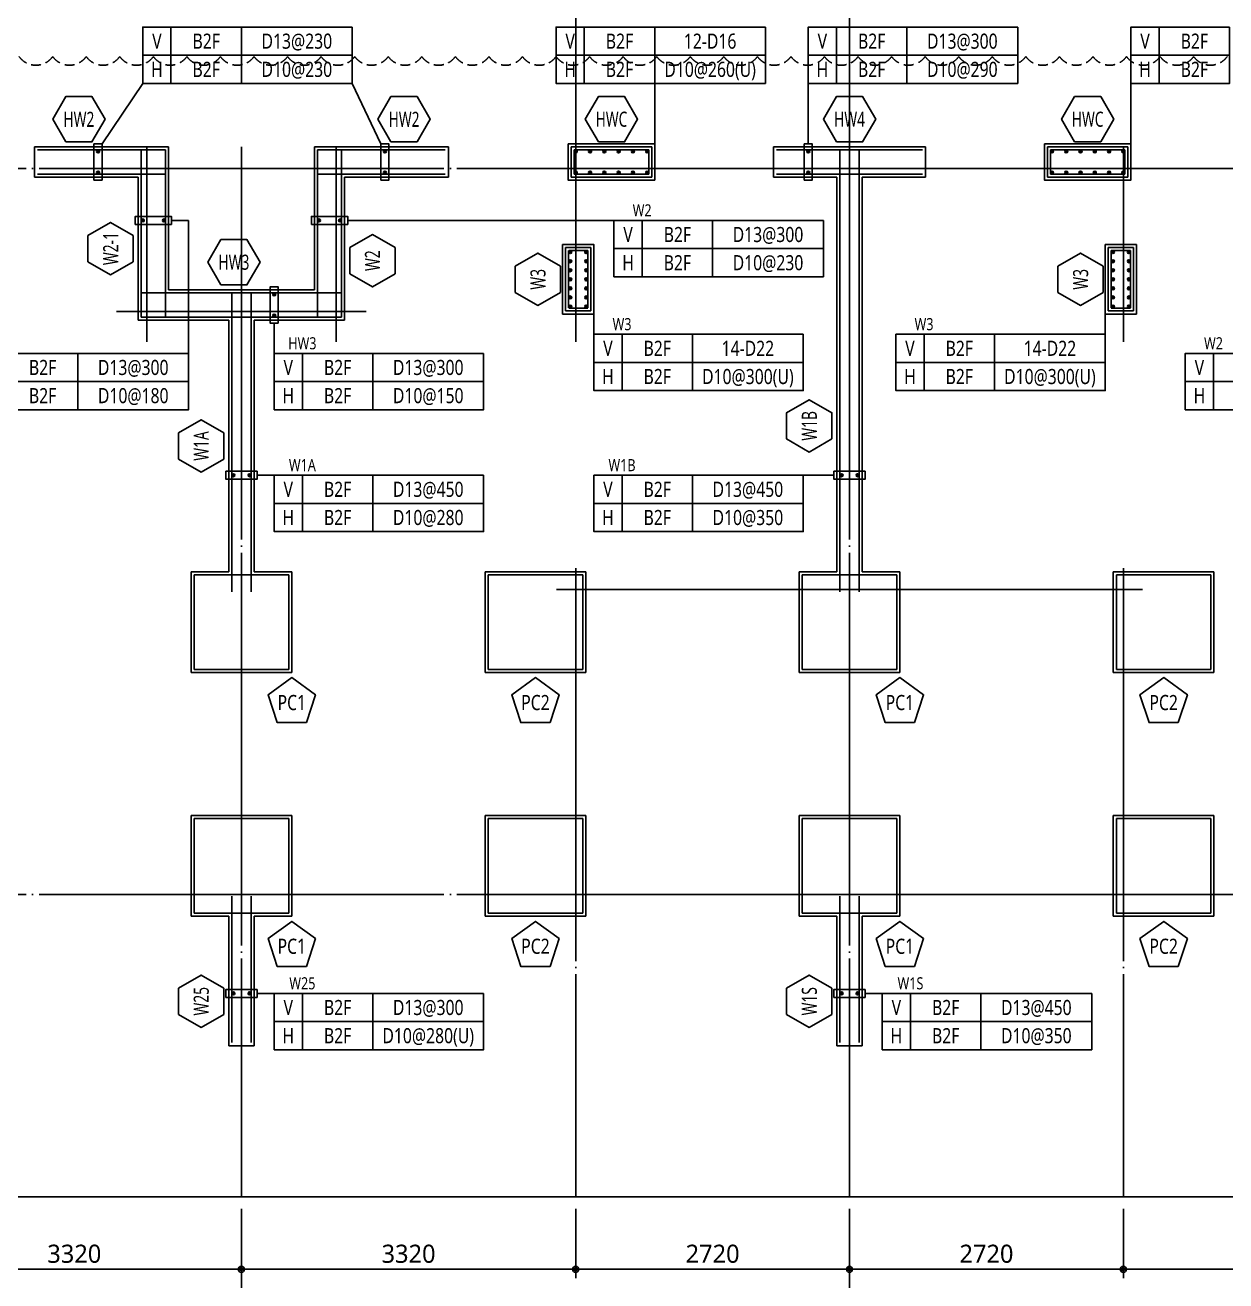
# Model space of a CAD drawing. Header units: millimetres. Extents: x 262481 to 2519995, y -394348 to 364571.
# Drawn here: x 287178 to 299105, y -345856 to -333387 of the extents above; entities that cross this region are included whole.
import ezdxf
from ezdxf.enums import TextEntityAlignment as Align
from ezdxf.xclip import XClip

# ---------------------------------------------------------------- set-up
doc = ezdxf.new("R2010")
doc.units = ezdxf.units.MM
doc.header["$LTSCALE"] = 65
doc.header["$XCLIPFRAME"] = 0
for name, pattern in [('CEN', [62, 60, -1, 0, -1]), ('XS-벽체$0$CEN', [62, 60, -1, 0, -1]), ('XS-벽체$0$HID', [2.3, 1.5, -0.8])]:
    doc.linetypes.add(name, pattern=pattern)
doc.layers.get('Defpoints').update_dxf_attribs({"color": 145})
for name, color, linetype in [('BAR', 2, 'Continuous'), ('BARR', 1, 'Continuous'), ('BOX', 7, 'Continuous'), ('CEN', 1, 'CEN'), ('DIM', 7, 'Continuous'), ('LEADER', 7, 'Continuous'), ('M', 7, 'Continuous'), ('NAME-C', 1, 'Continuous'), ('NAME-W', 4, 'Continuous'), ('SEC', 11, 'Continuous'), ('TEXT-배근', 3, 'Continuous'), ('XS-벽체$0$BAR', 3, 'Continuous'), ('XS-벽체$0$CEN', 1, 'XS-벽체$0$CEN'), ('XS-벽체$0$WALL', 4, 'Continuous')]:
    doc.layers.add(name, color=color, linetype=linetype)
doc.layers.add('DEFPOINT', color=144, linetype='Continuous', plot=False)
doc.layers.add('XS-벽체$0$1215', color=181, linetype='XS-벽체$0$HID', plot=False)
doc.styles.add('맑은고딕', font='malgun.ttf')
doc.dimstyles.new('DIM_60', dxfattribs={"dimscale": 60, "dimtxt": 3, "dimasz": 1, "dimexe": 1.5, "dimexo": 2, "dimgap": 1, "dimtad": 1, "dimdec": 0, "dimzin": 0, "dimdsep": 46, "dimtxsty": '맑은고딕', "dimblk1": 'DIMDOT', "dimblk2": 'DIMDOT', "dimsah": 1, "dimcen": 0.09, "dimdle": 2, "dimclrd": 7, "dimclre": 7, "dimclrt": 3, "dimadec": 0, "dimazin": 0, "dimtfac": 1, "dimtdec": 0, "dimtix": 1, "dimtmove": 2, "dimatfit": 3, "dimldrblk": 'DIMDOT', "dimfxl": 0, "dimtolj": 1, "dimtzin": 0, "dimarcsym": 0})

# ---------------------------------------------------------------- blocks, each defined once
blk = doc.blocks.new('XS-벽체', base_point=(1093553, 0))
at = {"layer": 'XS-벽체$0$1215'}
blk.add_lwpolyline([(90932, 513560, -0.520567), (90599, 513560, -0.520567), (90266, 513560, -0.520567), (89932, 513560, -0.520567), (89599, 513560, -0.520567), (89266, 513560, -0.520567), (88932, 513560, -0.520567), (88599, 513560, -0.520567), (88266, 513560, -0.520567), (87932, 513560, -0.520567), (87599, 513560, -0.520567), (87266, 513560, -0.520567), (86932, 513560, -0.520567), (86599, 513560, -0.520567), (86266, 513560, -0.520567), (85932, 513560, -0.520567), (85599, 513560, -0.520567), (85266, 513560, -0.520567), (84932, 513560, -0.520567), (84599, 513560, -0.520567), (84266, 513560, -0.520567), (83932, 513560, -0.520567), (83599, 513560, -0.520567), (83266, 513560, -0.520567), (82932, 513560, -0.520567), (82599, 513560, -0.520567), (82266, 513560, -0.520567), (81932, 513560, -0.520567), (81599, 513560, -0.520567), (81266, 513560, -0.520567), (80932, 513560, -0.520567), (80599, 513560, -0.520567), (80266, 513560, -0.520567), (79932, 513560, -0.520567), (79599, 513560, -0.520567), (79266, 513560, -0.520567), (78932, 513560, -0.520567)], format="xyb", dxfattribs=at)
at = {"layer": 'XS-벽체$0$BAR'}
for p, q in [((79116, 512633), (80386, 512633)), ((80146, 512633), (80146, 510973)), ((80386, 512633), (80386, 510973)), ((83166, 512633), (81896, 512633)), ((81896, 512633), (81896, 510973)), ((82136, 512633), (82136, 510973)), ((85186, 512633), (84446, 512633)), ((87181, 512633), (86456, 512633)), ((87086, 508243), (87086, 512633)), ((87181, 512633), (87906, 512633)), ((87276, 508243), (87276, 512633)), ((89176, 512633), (89916, 512633)), ((79116, 512393), (80386, 512393)), ((83166, 512393), (81896, 512393)), ((85186, 512393), (84446, 512393)), ((87181, 512393), (86456, 512393)), ((87181, 512393), (87906, 512393)), ((89176, 512393), (89916, 512393)), ((84391, 511633), (84391, 511063)), ((84581, 511063), (84581, 511633)), ((89781, 511063), (89781, 511633)), ((89971, 511633), (89971, 511063)), ((80146, 511213), (81141, 511213)), ((81046, 508243), (81046, 511213)), ((82136, 511213), (81141, 511213)), ((81236, 508243), (81236, 511213)), ((80146, 510973), (81141, 510973)), ((82136, 510973), (81141, 510973)), ((81611, 508413), (80671, 508413)), ((80671, 508413), (80671, 507473)), ((81611, 507473), (81611, 508413)), ((84531, 508413), (83591, 508413)), ((83591, 508413), (83591, 507473)), ((84531, 507473), (84531, 508413)), ((87651, 508413), (86711, 508413)), ((86711, 508413), (86711, 507473)), ((87651, 507473), (87651, 508413)), ((90771, 508413), (89831, 508413)), ((89831, 508413), (89831, 507473)), ((90771, 507473), (90771, 508413)), ((81611, 507473), (80671, 507473)), ((84531, 507473), (83591, 507473)), ((87651, 507473), (86711, 507473)), ((90771, 507473), (89831, 507473)), ((81611, 505993), (80671, 505993)), ((80671, 505993), (80671, 505053)), ((81611, 505053), (81611, 505993)), ((84531, 505993), (83591, 505993)), ((83591, 505993), (83591, 505053)), ((84531, 505053), (84531, 505993)), ((87651, 505993), (86711, 505993)), ((86711, 505993), (86711, 505053)), ((87651, 505053), (87651, 505993)), ((90771, 505993), (89831, 505993)), ((89831, 505993), (89831, 505053)), ((90771, 505053), (90771, 505993)), ((81046, 503768), (81046, 505223)), ((81236, 505223), (81236, 503768)), ((87086, 503768), (87086, 505223)), ((87276, 505223), (87276, 503768)), ((81611, 505053), (80671, 505053)), ((84531, 505053), (83591, 505053)), ((87651, 505053), (86711, 505053)), ((90771, 505053), (89831, 505053))]:
    blk.add_line(p, q, dxfattribs=at)
at = {"layer": 'XS-벽체$0$CEN'}
for p, q in [((80201, 512663), (80201, 510728)), ((81141, 512663), (81141, 503738)), ((81141, 512663), (81141, 503738)), ((82081, 512663), (82081, 510728)), ((84461, 512663), (84461, 510728)), ((87181, 512663), (87181, 503738)), ((87181, 512663), (87181, 503738)), ((89901, 512663), (89901, 510728)), ((75101, 512448), (81141, 512448)), ((87181, 512448), (81141, 512448)), ((87181, 512448), (93221, 512448)), ((79901, 511028), (81141, 511028)), ((82381, 511028), (81141, 511028)), ((84461, 508478), (84461, 503738)), ((89901, 508478), (89901, 503738)), ((87181, 508268), (84271, 508268)), ((87181, 508268), (90091, 508268)), ((75101, 505238), (81141, 505238)), ((87181, 505238), (81141, 505238)), ((87181, 505238), (93221, 505238))]:
    blk.add_line(p, q, dxfattribs=at)
at = {"layer": 'XS-벽체$0$WALL'}
for p, q in [((79086, 512663), (79086, 512363)), ((79086, 512663), (80416, 512663)), ((80416, 512663), (80416, 511243)), ((83196, 512663), (81866, 512663)), ((81866, 512663), (81866, 511243)), ((83196, 512663), (83196, 512363)), ((84416, 512663), (84416, 512363)), ((85216, 512663), (84416, 512663)), ((85216, 512363), (85216, 512663)), ((86426, 512363), (86426, 512663)), ((87181, 512663), (86426, 512663)), ((87181, 512663), (87936, 512663)), ((87936, 512363), (87936, 512663)), ((89146, 512363), (89146, 512663)), ((89146, 512663), (89946, 512663)), ((89946, 512663), (89946, 512363)), ((79086, 512363), (80116, 512363)), ((80116, 512363), (80116, 510943)), ((83196, 512363), (82166, 512363)), ((82166, 512363), (82166, 510943)), ((85216, 512363), (84416, 512363)), ((87056, 512363), (86426, 512363)), ((87056, 508443), (87056, 512363)), ((87306, 508443), (87306, 512363)), ((87306, 512363), (87936, 512363)), ((89146, 512363), (89946, 512363)), ((84361, 511663), (84361, 511033)), ((84611, 511663), (84361, 511663)), ((84611, 511663), (84611, 511033)), ((89751, 511663), (89751, 511033)), ((89751, 511663), (90001, 511663)), ((90001, 511663), (90001, 511033)), ((80416, 511243), (81141, 511243)), ((81866, 511243), (81141, 511243)), ((84611, 511033), (84361, 511033)), ((89751, 511033), (90001, 511033)), ((80116, 510943), (81016, 510943)), ((81016, 508443), (81016, 510943)), ((81266, 508443), (81266, 510943)), ((82166, 510943), (81266, 510943)), ((80641, 508443), (81016, 508443)), ((80641, 508443), (80641, 507443)), ((81266, 508443), (81641, 508443)), ((81641, 508443), (81641, 507443)), ((84561, 508443), (83561, 508443)), ((83561, 508443), (83561, 507443)), ((84561, 508443), (84561, 507443)), ((87056, 508443), (86681, 508443)), ((86681, 508443), (86681, 507443)), ((87681, 508443), (87306, 508443)), ((87681, 508443), (87681, 507443)), ((89801, 508443), (90801, 508443)), ((89801, 508443), (89801, 507443)), ((90801, 508443), (90801, 507443)), ((80641, 507443), (81641, 507443)), ((84561, 507443), (83561, 507443)), ((87681, 507443), (86681, 507443)), ((89801, 507443), (90801, 507443)), ((80641, 506023), (81641, 506023)), ((80641, 506023), (80641, 505023)), ((81641, 506023), (81641, 505023)), ((84561, 506023), (83561, 506023)), ((83561, 506023), (83561, 505023)), ((84561, 506023), (84561, 505023)), ((87681, 506023), (86681, 506023)), ((86681, 506023), (86681, 505023)), ((87681, 506023), (87681, 505023)), ((89801, 506023), (90801, 506023)), ((89801, 506023), (89801, 505023)), ((90801, 506023), (90801, 505023)), ((80641, 505023), (81016, 505023)), ((81016, 505023), (81016, 503738)), ((81266, 505023), (81266, 503738)), ((81266, 505023), (81641, 505023)), ((84561, 505023), (83561, 505023)), ((87056, 505023), (86681, 505023)), ((87056, 505023), (87056, 503738)), ((87306, 505023), (87306, 503738)), ((87681, 505023), (87306, 505023)), ((89801, 505023), (90801, 505023)), ((81016, 503738), (81266, 503738)), ((87306, 503738), (87056, 503738))]:
    blk.add_line(p, q, dxfattribs=at)
blk = doc.blocks.new('DIMDOT')
at = {"layer": 'DIM', "linetype": 'Continuous'}
blk.add_line((-2, 0), (2, 0), dxfattribs=at)
for radius in [0.5, 0.25]:
    blk.add_circle((0, 0), radius, dxfattribs=at)
blk = doc.blocks.new('*D186')
at = {"layer": 'Defpoints', "color": 0, "linetype": 'Continuous', "transparency": 16777216}
for p in [(295367, -345021), (301407, -345021), (295367, -346221)]:
    blk.add_point(p, dxfattribs=at)
at = {"layer": 'DIM', "color": 7, "linetype": 'Continuous', "lineweight": -2, "transparency": 16777216}
for p, q in [((295367, -345141), (295367, -346311)), ((301407, -345141), (301407, -346311)), ((301347, -346221), (295427, -346221))]:
    blk.add_line(p, q, dxfattribs=at)
at = {"layer": 'DIM', "color": 7, "linetype": 'Continuous', "lineweight": -2, "transparency": 16777216, "xscale": 60, "yscale": 60, "zscale": 60, "rotation": 180}
blk.add_blockref('DIMDOT', (295367, -346221), dxfattribs=at)
at = {"layer": 'DIM', "color": 7, "linetype": 'Continuous', "lineweight": -2, "transparency": 16777216, "xscale": 60, "yscale": 60, "zscale": 60}
blk.add_blockref('DIMDOT', (301407, -346221), dxfattribs=at)
at = {"layer": 'DIM', "color": 3, "linetype": 'Continuous', "transparency": 16777216, "insert": (298387, -346068), "char_height": 180, "attachment_point": 5, "style": '맑은고딕'}
blk.add_mtext('\\A1;6040', dxfattribs=at)
blk = doc.blocks.new('*D187')
at = {"layer": 'Defpoints', "color": 0, "linetype": 'Continuous', "transparency": 16777216}
for p in [(295367, -345021), (298087, -345021), (295367, -345741)]:
    blk.add_point(p, dxfattribs=at)
at = {"layer": 'DIM', "color": 7, "linetype": 'Continuous', "lineweight": -2, "transparency": 16777216}
for p, q in [((295367, -345141), (295367, -345831)), ((298087, -345141), (298087, -345831)), ((298027, -345741), (295427, -345741))]:
    blk.add_line(p, q, dxfattribs=at)
at = {"layer": 'DIM', "color": 7, "linetype": 'Continuous', "lineweight": -2, "transparency": 16777216, "xscale": 60, "yscale": 60, "zscale": 60, "rotation": 180}
blk.add_blockref('DIMDOT', (295367, -345741), dxfattribs=at)
at = {"layer": 'DIM', "color": 7, "linetype": 'Continuous', "lineweight": -2, "transparency": 16777216, "xscale": 60, "yscale": 60, "zscale": 60}
blk.add_blockref('DIMDOT', (298087, -345741), dxfattribs=at)
at = {"layer": 'DIM', "color": 3, "linetype": 'Continuous', "transparency": 16777216, "insert": (296727, -345588), "char_height": 180, "attachment_point": 5, "style": '맑은고딕'}
blk.add_mtext('\\A1;2720', dxfattribs=at)
blk = doc.blocks.new('*D188')
at = {"layer": 'Defpoints', "color": 0, "linetype": 'Continuous', "transparency": 16777216}
for p in [(298087, -345021), (301407, -345021), (301407, -345741)]:
    blk.add_point(p, dxfattribs=at)
at = {"layer": 'DIM', "color": 7, "linetype": 'Continuous', "lineweight": -2, "transparency": 16777216}
for p, q in [((298087, -345141), (298087, -345831)), ((301407, -345141), (301407, -345831)), ((298147, -345741), (301347, -345741))]:
    blk.add_line(p, q, dxfattribs=at)
at = {"layer": 'DIM', "color": 7, "linetype": 'Continuous', "lineweight": -2, "transparency": 16777216, "xscale": 60, "yscale": 60, "zscale": 60, "rotation": 180}
blk.add_blockref('DIMDOT', (298087, -345741), dxfattribs=at)
at = {"layer": 'DIM', "color": 7, "linetype": 'Continuous', "lineweight": -2, "transparency": 16777216, "xscale": 60, "yscale": 60, "zscale": 60}
blk.add_blockref('DIMDOT', (301407, -345741), dxfattribs=at)
at = {"layer": 'DIM', "color": 3, "linetype": 'Continuous', "transparency": 16777216, "insert": (299747, -345588), "char_height": 180, "attachment_point": 5, "style": '맑은고딕'}
blk.add_mtext('\\A1;3320', dxfattribs=at)
blk = doc.blocks.new('*D256')
at = {"layer": 'Defpoints', "color": 0, "linetype": 'Continuous', "transparency": 16777216}
for p in [(289327, -345021), (295367, -345021), (295367, -346221)]:
    blk.add_point(p, dxfattribs=at)
at = {"layer": 'DIM', "color": 7, "linetype": 'Continuous', "lineweight": -2, "transparency": 16777216}
for p, q in [((289327, -345141), (289327, -346311)), ((295367, -345141), (295367, -346311)), ((289387, -346221), (295307, -346221))]:
    blk.add_line(p, q, dxfattribs=at)
at = {"layer": 'DIM', "color": 7, "linetype": 'Continuous', "lineweight": -2, "transparency": 16777216, "xscale": 60, "yscale": 60, "zscale": 60, "rotation": 180}
blk.add_blockref('DIMDOT', (289327, -346221), dxfattribs=at)
at = {"layer": 'DIM', "color": 7, "linetype": 'Continuous', "lineweight": -2, "transparency": 16777216, "xscale": 60, "yscale": 60, "zscale": 60}
blk.add_blockref('DIMDOT', (295367, -346221), dxfattribs=at)
at = {"layer": 'DIM', "color": 3, "linetype": 'Continuous', "transparency": 16777216, "insert": (292347, -346068), "char_height": 180, "attachment_point": 5, "style": '맑은고딕'}
blk.add_mtext('\\A1;6040', dxfattribs=at)
blk = doc.blocks.new('*D257')
at = {"layer": 'Defpoints', "color": 0, "linetype": 'Continuous', "transparency": 16777216}
for p in [(292647, -345021), (295367, -345021), (295367, -345741)]:
    blk.add_point(p, dxfattribs=at)
at = {"layer": 'DIM', "color": 7, "linetype": 'Continuous', "lineweight": -2, "transparency": 16777216}
for p, q in [((292647, -345141), (292647, -345831)), ((295367, -345141), (295367, -345831)), ((292707, -345741), (295307, -345741))]:
    blk.add_line(p, q, dxfattribs=at)
at = {"layer": 'DIM', "color": 7, "linetype": 'Continuous', "lineweight": -2, "transparency": 16777216, "xscale": 60, "yscale": 60, "zscale": 60, "rotation": 180}
blk.add_blockref('DIMDOT', (292647, -345741), dxfattribs=at)
at = {"layer": 'DIM', "color": 7, "linetype": 'Continuous', "lineweight": -2, "transparency": 16777216, "xscale": 60, "yscale": 60, "zscale": 60}
blk.add_blockref('DIMDOT', (295367, -345741), dxfattribs=at)
at = {"layer": 'DIM', "color": 3, "linetype": 'Continuous', "transparency": 16777216, "insert": (294007, -345588), "char_height": 180, "attachment_point": 5, "style": '맑은고딕'}
blk.add_mtext('\\A1;2720', dxfattribs=at)
blk = doc.blocks.new('*D258')
at = {"layer": 'Defpoints', "color": 0, "linetype": 'Continuous', "transparency": 16777216}
for p in [(289327, -345021), (292647, -345021), (289327, -345741)]:
    blk.add_point(p, dxfattribs=at)
at = {"layer": 'DIM', "color": 7, "linetype": 'Continuous', "lineweight": -2, "transparency": 16777216}
for p, q in [((289327, -345141), (289327, -345831)), ((292647, -345141), (292647, -345831)), ((292587, -345741), (289387, -345741))]:
    blk.add_line(p, q, dxfattribs=at)
at = {"layer": 'DIM', "color": 7, "linetype": 'Continuous', "lineweight": -2, "transparency": 16777216, "xscale": 60, "yscale": 60, "zscale": 60, "rotation": 180}
blk.add_blockref('DIMDOT', (289327, -345741), dxfattribs=at)
at = {"layer": 'DIM', "color": 7, "linetype": 'Continuous', "lineweight": -2, "transparency": 16777216, "xscale": 60, "yscale": 60, "zscale": 60}
blk.add_blockref('DIMDOT', (292647, -345741), dxfattribs=at)
at = {"layer": 'DIM', "color": 3, "linetype": 'Continuous', "transparency": 16777216, "insert": (290987, -345588), "char_height": 180, "attachment_point": 5, "style": '맑은고딕'}
blk.add_mtext('\\A1;3320', dxfattribs=at)
blk = doc.blocks.new('*D259')
at = {"layer": 'Defpoints', "color": 0, "linetype": 'Continuous', "transparency": 16777216}
for p in [(283287, -345021), (289327, -345021), (283287, -346221)]:
    blk.add_point(p, dxfattribs=at)
at = {"layer": 'DIM', "color": 7, "linetype": 'Continuous', "lineweight": -2, "transparency": 16777216}
for p, q in [((283287, -345141), (283287, -346311)), ((289327, -345141), (289327, -346311)), ((289267, -346221), (283347, -346221))]:
    blk.add_line(p, q, dxfattribs=at)
at = {"layer": 'DIM', "color": 7, "linetype": 'Continuous', "lineweight": -2, "transparency": 16777216, "xscale": 60, "yscale": 60, "zscale": 60, "rotation": 180}
blk.add_blockref('DIMDOT', (283287, -346221), dxfattribs=at)
at = {"layer": 'DIM', "color": 7, "linetype": 'Continuous', "lineweight": -2, "transparency": 16777216, "xscale": 60, "yscale": 60, "zscale": 60}
blk.add_blockref('DIMDOT', (289327, -346221), dxfattribs=at)
at = {"layer": 'DIM', "color": 3, "linetype": 'Continuous', "transparency": 16777216, "insert": (286307, -346068), "char_height": 180, "attachment_point": 5, "style": '맑은고딕'}
blk.add_mtext('\\A1;6040', dxfattribs=at)
blk = doc.blocks.new('*D261')
at = {"layer": 'Defpoints', "color": 0, "linetype": 'Continuous', "transparency": 16777216}
for p in [(286007, -345021), (289327, -345021), (289327, -345741)]:
    blk.add_point(p, dxfattribs=at)
at = {"layer": 'DIM', "color": 7, "linetype": 'Continuous', "lineweight": -2, "transparency": 16777216}
for p, q in [((286007, -345141), (286007, -345831)), ((289327, -345141), (289327, -345831)), ((286067, -345741), (289267, -345741))]:
    blk.add_line(p, q, dxfattribs=at)
at = {"layer": 'DIM', "color": 7, "linetype": 'Continuous', "lineweight": -2, "transparency": 16777216, "xscale": 60, "yscale": 60, "zscale": 60, "rotation": 180}
blk.add_blockref('DIMDOT', (286007, -345741), dxfattribs=at)
at = {"layer": 'DIM', "color": 7, "linetype": 'Continuous', "lineweight": -2, "transparency": 16777216, "xscale": 60, "yscale": 60, "zscale": 60}
blk.add_blockref('DIMDOT', (289327, -345741), dxfattribs=at)
at = {"layer": 'DIM', "color": 3, "linetype": 'Continuous', "transparency": 16777216, "insert": (287667, -345588), "char_height": 180, "attachment_point": 5, "style": '맑은고딕'}
blk.add_mtext('\\A1;3320', dxfattribs=at)
blk = doc.blocks.new('BAR')
at = {"layer": 'BARR'}
h = blk.add_hatch(color=256, dxfattribs=at)
edge = h.paths.add_edge_path()
edge.add_arc((0, 0), 15, 0, 360)
blk.add_circle((0, 0), 15, dxfattribs=at)

msp = doc.modelspace()

# ---------------------------------------------------------------- linework, layer by layer
msp.add_line((290382.4, -335326.3), (293027.4, -335326.3))
at = {"layer": 'BAR'}
for p, q in [((292632.4, -334626.3), (292632.4, -334866.3)), ((293372.4, -334626.3), (293372.4, -334866.3)), ((297362.4, -334626.3), (297362.4, -334866.3)), ((298102.4, -334626.3), (298102.4, -334866.3)), ((292767.4, -335626.3), (292577.4, -335626.3)), ((298157.4, -335626.3), (297967.4, -335626.3)), ((292577.4, -336196.3), (292767.4, -336196.3)), ((297967.4, -336196.3), (298157.4, -336196.3))]:
    msp.add_line(p, q, dxfattribs=at)
at = {"layer": 'BOX'}
for points in [[(288627.4, -333406.3), (288627.4, -333686.3), (288347.4, -333686.3), (288347.4, -333406.3)], [(289327.4, -333406.3), (289327.4, -333686.3), (288627.4, -333686.3), (288627.4, -333406.3)], [(290427.4, -333406.3), (290427.4, -333686.3), (289327.4, -333686.3), (289327.4, -333406.3)], [(292732.4, -333406.3), (292732.4, -333686.3), (292452.4, -333686.3), (292452.4, -333406.3)], [(293432.4, -333406.3), (293432.4, -333686.3), (292732.4, -333686.3), (292732.4, -333406.3)], [(294532.4, -333406.3), (294532.4, -333686.3), (293432.4, -333686.3), (293432.4, -333406.3)], [(295237.4, -333406.3), (295237.4, -333686.3), (294957.4, -333686.3), (294957.4, -333406.3)], [(295937.4, -333406.3), (295937.4, -333686.3), (295237.4, -333686.3), (295237.4, -333406.3)], [(297037.4, -333406.3), (297037.4, -333686.3), (295937.4, -333686.3), (295937.4, -333406.3)], [(298442.4, -333406.3), (298442.4, -333686.3), (298162.4, -333686.3), (298162.4, -333406.3)], [(299142.4, -333406.3), (299142.4, -333686.3), (298442.4, -333686.3), (298442.4, -333406.3)], [(288627.4, -333686.3), (288627.4, -333966.3), (288347.4, -333966.3), (288347.4, -333686.3)], [(289327.4, -333686.3), (289327.4, -333966.3), (288627.4, -333966.3), (288627.4, -333686.3)], [(290427.4, -333686.3), (290427.4, -333966.3), (289327.4, -333966.3), (289327.4, -333686.3)], [(292732.4, -333686.3), (292732.4, -333966.3), (292452.4, -333966.3), (292452.4, -333686.3)], [(293432.4, -333686.3), (293432.4, -333966.3), (292732.4, -333966.3), (292732.4, -333686.3)], [(294532.4, -333686.3), (294532.4, -333966.3), (293432.4, -333966.3), (293432.4, -333686.3)], [(295237.4, -333686.3), (295237.4, -333966.3), (294957.4, -333966.3), (294957.4, -333686.3)], [(295937.4, -333686.3), (295937.4, -333966.3), (295237.4, -333966.3), (295237.4, -333686.3)], [(297037.4, -333686.3), (297037.4, -333966.3), (295937.4, -333966.3), (295937.4, -333686.3)], [(298442.4, -333686.3), (298442.4, -333966.3), (298162.4, -333966.3), (298162.4, -333686.3)], [(299142.4, -333686.3), (299142.4, -333966.3), (298442.4, -333966.3), (298442.4, -333686.3)], [(293307.4, -335326.3), (293307.4, -335606.3), (293027.4, -335606.3), (293027.4, -335326.3)], [(294007.4, -335326.3), (294007.4, -335606.3), (293307.4, -335606.3), (293307.4, -335326.3)], [(295107.4, -335326.3), (295107.4, -335606.3), (294007.4, -335606.3), (294007.4, -335326.3)], [(293307.4, -335606.3), (293307.4, -335886.3), (293027.4, -335886.3), (293027.4, -335606.3)], [(294007.4, -335606.3), (294007.4, -335886.3), (293307.4, -335886.3), (293307.4, -335606.3)], [(295107.4, -335606.3), (295107.4, -335886.3), (294007.4, -335886.3), (294007.4, -335606.3)], [(293107.4, -336456.3), (293107.4, -336736.3), (292827.4, -336736.3), (292827.4, -336456.3)], [(293807.4, -336456.3), (293807.4, -336736.3), (293107.4, -336736.3), (293107.4, -336456.3)], [(294907.4, -336456.3), (294907.4, -336736.3), (293807.4, -336736.3), (293807.4, -336456.3)], [(296107.4, -336456.3), (296107.4, -336736.3), (295827.4, -336736.3), (295827.4, -336456.3)], [(296807.4, -336456.3), (296807.4, -336736.3), (296107.4, -336736.3), (296107.4, -336456.3)], [(297907.4, -336456.3), (297907.4, -336736.3), (296807.4, -336736.3), (296807.4, -336456.3)], [(287702.4, -336646.3), (287702.4, -336926.3), (287002.4, -336926.3), (287002.4, -336646.3)], [(288802.4, -336646.3), (288802.4, -336926.3), (287702.4, -336926.3), (287702.4, -336646.3)], [(289932.4, -336646.3), (289932.4, -336926.3), (289652.4, -336926.3), (289652.4, -336646.3)], [(290632.4, -336646.3), (290632.4, -336926.3), (289932.4, -336926.3), (289932.4, -336646.3)], [(291732.4, -336646.3), (291732.4, -336926.3), (290632.4, -336926.3), (290632.4, -336646.3)], [(298982.4, -336646.3), (298982.4, -336926.3), (298702.4, -336926.3), (298702.4, -336646.3)], [(299682.4, -336646.3), (299682.4, -336926.3), (298982.4, -336926.3), (298982.4, -336646.3)], [(293107.4, -336736.3), (293107.4, -337016.3), (292827.4, -337016.3), (292827.4, -336736.3)], [(293807.4, -336736.3), (293807.4, -337016.3), (293107.4, -337016.3), (293107.4, -336736.3)], [(294907.4, -336736.3), (294907.4, -337016.3), (293807.4, -337016.3), (293807.4, -336736.3)], [(296107.4, -336736.3), (296107.4, -337016.3), (295827.4, -337016.3), (295827.4, -336736.3)], [(296807.4, -336736.3), (296807.4, -337016.3), (296107.4, -337016.3), (296107.4, -336736.3)], [(297907.4, -336736.3), (297907.4, -337016.3), (296807.4, -337016.3), (296807.4, -336736.3)], [(287702.4, -336926.3), (287702.4, -337206.3), (287002.4, -337206.3), (287002.4, -336926.3)], [(288802.4, -336926.3), (288802.4, -337206.3), (287702.4, -337206.3), (287702.4, -336926.3)], [(289932.4, -336926.3), (289932.4, -337206.3), (289652.4, -337206.3), (289652.4, -336926.3)], [(290632.4, -336926.3), (290632.4, -337206.3), (289932.4, -337206.3), (289932.4, -336926.3)], [(291732.4, -336926.3), (291732.4, -337206.3), (290632.4, -337206.3), (290632.4, -336926.3)], [(298982.4, -336926.3), (298982.4, -337206.3), (298702.4, -337206.3), (298702.4, -336926.3)], [(299682.4, -336926.3), (299682.4, -337206.3), (298982.4, -337206.3), (298982.4, -336926.3)], [(289932.4, -337856.3), (289932.4, -338136.3), (289652.4, -338136.3), (289652.4, -337856.3)], [(290632.4, -337856.3), (290632.4, -338136.3), (289932.4, -338136.3), (289932.4, -337856.3)], [(291732.4, -337856.3), (291732.4, -338136.3), (290632.4, -338136.3), (290632.4, -337856.3)], [(293107.4, -337856.3), (293107.4, -338136.3), (292827.4, -338136.3), (292827.4, -337856.3)], [(293807.4, -337856.3), (293807.4, -338136.3), (293107.4, -338136.3), (293107.4, -337856.3)], [(294907.4, -337856.3), (294907.4, -338136.3), (293807.4, -338136.3), (293807.4, -337856.3)], [(289932.4, -338136.3), (289932.4, -338416.3), (289652.4, -338416.3), (289652.4, -338136.3)], [(290632.4, -338136.3), (290632.4, -338416.3), (289932.4, -338416.3), (289932.4, -338136.3)], [(291732.4, -338136.3), (291732.4, -338416.3), (290632.4, -338416.3), (290632.4, -338136.3)], [(293107.4, -338136.3), (293107.4, -338416.3), (292827.4, -338416.3), (292827.4, -338136.3)], [(293807.4, -338136.3), (293807.4, -338416.3), (293107.4, -338416.3), (293107.4, -338136.3)], [(294907.4, -338136.3), (294907.4, -338416.3), (293807.4, -338416.3), (293807.4, -338136.3)], [(289932.4, -343001.6), (289932.4, -343281.6), (289652.4, -343281.6), (289652.4, -343001.6)], [(290632.4, -343001.6), (290632.4, -343281.6), (289932.4, -343281.6), (289932.4, -343001.6)], [(291732.4, -343001.6), (291732.4, -343281.6), (290632.4, -343281.6), (290632.4, -343001.6)], [(295972.4, -343001.6), (295972.4, -343281.6), (295692.4, -343281.6), (295692.4, -343001.6)], [(296672.4, -343001.6), (296672.4, -343281.6), (295972.4, -343281.6), (295972.4, -343001.6)], [(297772.4, -343001.6), (297772.4, -343281.6), (296672.4, -343281.6), (296672.4, -343001.6)], [(289932.4, -343281.6), (289932.4, -343561.6), (289652.4, -343561.6), (289652.4, -343281.6)], [(290632.4, -343281.6), (290632.4, -343561.6), (289932.4, -343561.6), (289932.4, -343281.6)], [(291732.4, -343281.6), (291732.4, -343561.6), (290632.4, -343561.6), (290632.4, -343281.6)], [(295972.4, -343281.6), (295972.4, -343561.6), (295692.4, -343561.6), (295692.4, -343281.6)], [(296672.4, -343281.6), (296672.4, -343561.6), (295972.4, -343561.6), (295972.4, -343281.6)], [(297772.4, -343281.6), (297772.4, -343561.6), (296672.4, -343561.6), (296672.4, -343281.6)]]:
    msp.add_lwpolyline(points, close=True, dxfattribs=at)
at = {"layer": 'CEN'}
for p, q in [((292647.4, -334596.3), (292647.4, -323596.3)), ((295367.4, -334596.3), (295367.4, -323596.3)), ((289327.4, -343521.3), (289327.4, -345021.3)), ((292647.4, -343521.3), (292647.4, -345021.3)), ((295367.4, -343521.3), (295367.4, -345021.3)), ((298087.4, -343521.3), (298087.4, -345021.3))]:
    msp.add_line(p, q, dxfattribs=at)
at = {"layer": 'DEFPOINT'}
msp.add_lwpolyline([(280287.4, -323596.3), (310227.4, -323596.3), (310227.4, -345021.3), (280287.4, -345021.3)], close=True, dxfattribs=at)
at = {"layer": 'LEADER'}
for p, q in [((287942.4, -334566.3), (288347.4, -333966.3)), ((290427.4, -333966.3), (290712.4, -334566.3)), ((293432.4, -333966.3), (293432.4, -334566.3)), ((294957.4, -333966.3), (294957.4, -334566.3)), ((298162.4, -333966.3), (298162.4, -334566.3)), ((288632.4, -335326.3), (288802.4, -335326.3)), ((288802.4, -336646.3), (288802.4, -335326.3)), ((292827.4, -336256.3), (292827.4, -336456.3)), ((297907.4, -336256.3), (297907.4, -336456.3)), ((289652.4, -336646.3), (289652.4, -336346.3)), ((289652.4, -337856.3), (289482.4, -337856.3)), ((294907.4, -337856.3), (295212.4, -337856.3)), ((289652.4, -343001.6), (289482.4, -343001.6)), ((295692.4, -343001.6), (295522.4, -343001.6))]:
    msp.add_line(p, q, dxfattribs=at)
for points in [[(287942.4, -334566.3), (287862.4, -334566.3), (287862.4, -334926.3), (287942.4, -334926.3)], [(290712.4, -334566.3), (290792.4, -334566.3), (290792.4, -334926.3), (290712.4, -334926.3)], [(292572.4, -334566.3), (293432.4, -334566.3), (293432.4, -334926.3), (292572.4, -334926.3)], [(294917.4, -334566.3), (294997.4, -334566.3), (294997.4, -334926.3), (294917.4, -334926.3)], [(297302.4, -334566.3), (298162.4, -334566.3), (298162.4, -334926.3), (297302.4, -334926.3)], [(288632.4, -335366.3), (288632.4, -335286.3), (288272.4, -335286.3), (288272.4, -335366.3)], [(290022.4, -335366.3), (290022.4, -335286.3), (290382.4, -335286.3), (290382.4, -335366.3)], [(292517.4, -335566.3), (292827.4, -335566.3), (292827.4, -336256.3), (292517.4, -336256.3)], [(297907.4, -335566.3), (298217.4, -335566.3), (298217.4, -336256.3), (297907.4, -336256.3)], [(289692.4, -336346.3), (289612.4, -336346.3), (289612.4, -335986.3), (289692.4, -335986.3)], [(289482.4, -337816.3), (289482.4, -337896.3), (289172.4, -337896.3), (289172.4, -337816.3)], [(295212.4, -337816.3), (295212.4, -337896.3), (295522.4, -337896.3), (295522.4, -337816.3)], [(289482.4, -342961.6), (289482.4, -343041.6), (289172.4, -343041.6), (289172.4, -342961.6)], [(295522.4, -342961.6), (295522.4, -343041.6), (295212.4, -343041.6), (295212.4, -342961.6)]]:
    msp.add_lwpolyline(points, close=True, dxfattribs=at)
at = {"layer": 'M'}
for points in [[(287582.5, -334546.3), (287452.6, -334321.3), (287582.5, -334096.3), (287842.3, -334096.3), (287972.2, -334321.3), (287842.3, -334546.3)], [(290812.5, -334546.3), (290682.6, -334321.3), (290812.5, -334096.3), (291072.3, -334096.3), (291202.2, -334321.3), (291072.3, -334546.3)], [(292872.5, -334546.3), (292742.6, -334321.3), (292872.5, -334096.3), (293132.3, -334096.3), (293262.2, -334321.3), (293132.3, -334546.3)], [(295237.5, -334546.3), (295107.6, -334321.3), (295237.5, -334096.3), (295497.3, -334096.3), (295627.2, -334321.3), (295497.3, -334546.3)], [(297602.5, -334546.3), (297472.6, -334321.3), (297602.5, -334096.3), (297862.3, -334096.3), (297992.2, -334321.3), (297862.3, -334546.3)], [(288252.4, -335736.2), (288027.4, -335866.1), (287802.4, -335736.2), (287802.4, -335476.3), (288027.4, -335346.4), (288252.4, -335476.3)], [(289122.5, -335966.3), (288992.6, -335741.3), (289122.5, -335516.3), (289382.3, -335516.3), (289512.2, -335741.3), (289382.3, -335966.3)], [(290852.4, -335856.3), (290627.4, -335986.2), (290402.4, -335856.3), (290402.4, -335596.4), (290627.4, -335466.5), (290852.4, -335596.4)], [(292497.4, -336041.2), (292272.4, -336171.1), (292047.4, -336041.2), (292047.4, -335781.3), (292272.4, -335651.4), (292497.4, -335781.3)], [(297887.4, -336041.2), (297662.4, -336171.1), (297437.4, -336041.2), (297437.4, -335781.3), (297662.4, -335651.4), (297887.4, -335781.3)], [(295192.4, -337496.2), (294967.4, -337626.1), (294742.4, -337496.2), (294742.4, -337236.3), (294967.4, -337106.4), (295192.4, -337236.3)], [(289152.4, -337696.2), (288927.4, -337826.1), (288702.4, -337696.2), (288702.4, -337436.3), (288927.4, -337306.4), (289152.4, -337436.3)], [(289972.7, -340313.5), (290062.6, -340037.1), (289827.4, -339866.3), (289592.3, -340037.1), (289682.1, -340313.5)], [(292392.7, -340313.5), (292482.6, -340037.1), (292247.4, -339866.3), (292012.3, -340037.1), (292102.1, -340313.5)], [(296012.7, -340313.5), (296102.6, -340037.1), (295867.4, -339866.3), (295632.3, -340037.1), (295722.1, -340313.5)], [(298632.7, -340313.5), (298722.6, -340037.1), (298487.4, -339866.3), (298252.3, -340037.1), (298342.1, -340313.5)], [(289972.7, -342733.5), (290062.6, -342457.1), (289827.4, -342286.3), (289592.3, -342457.1), (289682.1, -342733.5)], [(292392.7, -342733.5), (292482.6, -342457.1), (292247.4, -342286.3), (292012.3, -342457.1), (292102.1, -342733.5)], [(296012.7, -342733.5), (296102.6, -342457.1), (295867.4, -342286.3), (295632.3, -342457.1), (295722.1, -342733.5)], [(298632.7, -342733.5), (298722.6, -342457.1), (298487.4, -342286.3), (298252.3, -342457.1), (298342.1, -342733.5)], [(289152.4, -343209.7), (288927.4, -343339.6), (288702.4, -343209.7), (288702.4, -342949.9), (288927.4, -342820), (289152.4, -342949.9)], [(295192.4, -343209.7), (294967.4, -343339.6), (294742.4, -343209.7), (294742.4, -342949.9), (294967.4, -342820), (295192.4, -342949.9)]]:
    msp.add_lwpolyline(points, close=True, dxfattribs=at)

# ---------------------------------------------------------------- block references
at = {"layer": 'BARR', "xscale": -1}
for p, rotation in [((287902.4, -334641.3), 270.0000000000006), ((292647.4, -334641.3), 180), ((292789.4, -334641.3), 180), ((292931.4, -334641.3), 180), ((293073.4, -334641.3), 180), ((293215.4, -334641.3), 180), ((297377.4, -334641.3), 180), ((297519.4, -334641.3), 180), ((297661.4, -334641.3), 180), ((297803.4, -334641.3), 180), ((297945.4, -334641.3), 180), ((287902.4, -334851.3), 270.0000000000006), ((292647.4, -334851.3), 180), ((292789.4, -334851.3), 180), ((292931.4, -334851.3), 180), ((293073.4, -334851.3), 180), ((293215.4, -334851.3), 180), ((297377.4, -334851.3), 180), ((297519.4, -334851.3), 180), ((297661.4, -334851.3), 180), ((297803.4, -334851.3), 180), ((297945.4, -334851.3), 180), ((288347.4, -335326.3), 180), ((288557.4, -335326.3), 180)]:
    msp.add_blockref('BAR', p, dxfattribs=dict(at, rotation=rotation))
at = {"layer": 'BARR'}
for p, rotation in [((290752.4, -334641.3), 89.99999999999933), ((293357.4, -334641.3), 180), ((294957.4, -334641.3), 89.99999999999933), ((298087.4, -334641.3), 180), ((290752.4, -334851.3), 89.99999999999933), ((293357.4, -334851.3), 180), ((294957.4, -334851.3), 89.99999999999933), ((298087.4, -334851.3), 180), ((290097.4, -335326.3), 179.9999999999993), ((290307.4, -335326.3), 179.9999999999993), ((292592.4, -335641.3), 179.9999999999993), ((292752.4, -335641.3), 179.9999999999993), ((297982.4, -335641.3), 179.9999999999993), ((298142.4, -335641.3), 179.9999999999993), ((289652.4, -336061.3), 269.9999999999993), ((289652.4, -336271.3), 269.9999999999993)]:
    msp.add_blockref('BAR', p, dxfattribs=dict(at, rotation=rotation))
at = {"layer": 'BARR', "xscale": -1}
for p in [(292592.4, -335731.3), (292752.4, -335731.3), (297982.4, -335731.3), (298142.4, -335731.3), (292592.4, -335821.3), (292592.4, -335911.3), (292752.4, -335821.3), (292752.4, -335911.3), (297982.4, -335821.3), (297982.4, -335911.3), (298142.4, -335821.3), (298142.4, -335911.3), (292592.4, -336001.3), (292752.4, -336001.3), (297982.4, -336001.3), (298142.4, -336001.3), (292592.4, -336091.3), (292592.4, -336181.3), (292752.4, -336091.3), (292752.4, -336181.3), (297982.4, -336091.3), (297982.4, -336181.3), (298142.4, -336091.3), (298142.4, -336181.3), (295287.4, -337856.3), (295447.4, -337856.3)]:
    msp.add_blockref('BAR', p, dxfattribs=at)
at = {"layer": 'BARR'}
for p in [(289247.4, -337856.3), (289407.4, -337856.3), (289247.4, -343001.6), (289407.4, -343001.6), (295287.4, -343001.6), (295447.4, -343001.6)]:
    msp.add_blockref('BAR', p, dxfattribs=at)
at = {"layer": 'SEC'}
ref = msp.add_blockref('XS-벽체', (1301739.3, -847258.8), dxfattribs=at)
XClip(ref).set_block_clipping_path([(72100.6265650128, 502237.5453104086), (102040.6265650042, 523662.5453104066)])

# ---------------------------------------------------------------- texts
at = {"layer": 'NAME-C', "style": '맑은고딕', "width": 0.8}
for s, p in [('PC1', (289827.4, -340113.5)), ('PC2', (292247.4, -340113.5)), ('PC1', (295867.4, -340113.5)), ('PC2', (298487.4, -340113.5)), ('PC1', (289827.4, -342533.5)), ('PC2', (292247.4, -342533.5)), ('PC1', (295867.4, -342533.5)), ('PC2', (298487.4, -342533.5))]:
    msp.add_text(s, height=150, dxfattribs=at).set_placement(p, align=Align.MIDDLE_CENTER)
at = {"layer": 'NAME-W', "style": '맑은고딕', "width": 0.7}
for s, p in [('HW2', (287712.4, -334321.3)), ('HW2', (290942.4, -334321.3)), ('HWC', (293002.4, -334321.3)), ('HW4', (295367.4, -334321.3)), ('HWC', (297732.4, -334321.3)), ('HW3', (289252.4, -335741.3))]:
    msp.add_text(s, height=150, dxfattribs=at).set_placement(p, align=Align.MIDDLE)
for s, p in [('W2-1', (288027.4, -335606.3)), ('W2', (290627.4, -335726.3)), ('W3', (292272.4, -335911.3)), ('W3', (297662.4, -335911.3)), ('W1B', (294967.4, -337366.3)), ('W1A', (288927.4, -337566.3)), ('W25', (288927.4, -343079.8)), ('W1S', (294967.4, -343079.8))]:
    msp.add_text(s, height=150, rotation=90, dxfattribs=at).set_placement(p, align=Align.MIDDLE)
at = {"layer": 'TEXT-배근', "style": '맑은고딕', "width": 0.8}
for s, p in [('V', (288487.4, -333546.3)), ('B2F', (288977.4, -333546.3)), ('D13@230', (289877.4, -333546.3)), ('V', (292592.4, -333546.3)), ('B2F', (293082.4, -333546.3)), ('12-D16', (293982.4, -333546.3)), ('V', (295097.4, -333546.3)), ('B2F', (295587.4, -333546.3)), ('D13@300', (296487.4, -333546.3)), ('V', (298302.4, -333546.3)), ('B2F', (298792.4, -333546.3)), ('H', (288487.4, -333826.3)), ('B2F', (288977.4, -333826.3)), ('D10@230', (289877.4, -333826.3)), ('H', (292592.4, -333826.3)), ('B2F', (293082.4, -333826.3)), ('D10@260(U)', (293982.4, -333826.3)), ('H', (295097.4, -333826.3)), ('B2F', (295587.4, -333826.3)), ('D10@290', (296487.4, -333826.3)), ('H', (298302.4, -333826.3)), ('B2F', (298792.4, -333826.3)), ('V', (293167.4, -335466.3)), ('B2F', (293657.4, -335466.3)), ('D13@300', (294557.4, -335466.3)), ('H', (293167.4, -335746.3)), ('B2F', (293657.4, -335746.3)), ('D10@230', (294557.4, -335746.3)), ('V', (292967.4, -336596.3)), ('B2F', (293457.4, -336596.3)), ('14-D22', (294357.4, -336596.3)), ('V', (295967.4, -336596.3)), ('B2F', (296457.4, -336596.3)), ('14-D22', (297357.4, -336596.3)), ('B2F', (287352.4, -336786.3)), ('D13@300', (288252.4, -336786.3)), ('V', (289792.4, -336786.3)), ('B2F', (290282.4, -336786.3)), ('D13@300', (291182.4, -336786.3)), ('V', (298842.4, -336786.3)), ('H', (292967.4, -336876.3)), ('B2F', (293457.4, -336876.3)), ('D10@300(U)', (294357.4, -336876.3)), ('H', (295967.4, -336876.3)), ('B2F', (296457.4, -336876.3)), ('D10@300(U)', (297357.4, -336876.3)), ('B2F', (287352.4, -337066.3)), ('H', (289792.4, -337066.3)), ('B2F', (290282.4, -337066.3)), ('H', (298842.4, -337066.3)), ('V', (289792.4, -337996.3)), ('B2F', (290282.4, -337996.3)), ('D13@450', (291182.4, -337996.3)), ('V', (292967.4, -337996.3)), ('B2F', (293457.4, -337996.3)), ('D13@450', (294357.4, -337996.3)), ('H', (289792.4, -338276.3)), ('B2F', (290282.4, -338276.3)), ('D10@280', (291182.4, -338276.3)), ('H', (292967.4, -338276.3)), ('B2F', (293457.4, -338276.3)), ('D10@350', (294357.4, -338276.3)), ('V', (289792.4, -343141.6)), ('B2F', (290282.4, -343141.6)), ('D13@300', (291182.4, -343141.6)), ('V', (295832.4, -343141.6)), ('B2F', (296322.4, -343141.6)), ('D13@450', (297222.4, -343141.6)), ('H', (289792.4, -343421.6)), ('B2F', (290282.4, -343421.6)), ('D10@280(U)', (291182.4, -343421.6)), ('H', (295832.4, -343421.6)), ('B2F', (296322.4, -343421.6)), ('D10@350', (297222.4, -343421.6))]:
    msp.add_text(s, height=150, dxfattribs=at).set_placement(p, align=Align.MIDDLE_CENTER)
at = {"layer": 'TEXT-배근', "color": 2, "style": '맑은고딕', "width": 0.8}
for s, p in [('W2', (293307.4, -335226.3)), ('W3', (293107.4, -336356.3)), ('W3', (296107.4, -336356.3)), ('HW3', (289932.4, -336546.3)), ('W2', (298982.4, -336546.3)), ('W1A', (289932.4, -337756.3)), ('W1B', (293107.4, -337756.3)), ('W25', (289932.4, -342901.6)), ('W1S', (295972.4, -342901.6))]:
    msp.add_text(s, height=120, dxfattribs=at).set_placement(p, align=Align.MIDDLE_CENTER)
at = {"layer": 'TEXT-배근', "color": 1, "style": '맑은고딕', "width": 0.8}
for s, p in [('D10@180', (288252.4, -337066.3)), ('D10@150', (291182.4, -337066.3))]:
    msp.add_text(s, height=150, dxfattribs=at).set_placement(p, align=Align.MIDDLE_CENTER)

# ---------------------------------------------------------------- dimensions: what is measured, and where the dimension line sits
at = {"layer": 'DIM', "linetype": 'Continuous'}
for base, p1, p2, picture, middle in [((283287.4, -346221.3), (289327.4, -345021.3), (283287.4, -345021.3), '*D259', (286307.4, -346068.3)), ((289327.4, -345741.3), (292647.4, -345021.3), (289327.4, -345021.3), '*D258', (290987.4, -345588.3)), ((295367.4, -346221.3), (301407.4, -345021.3), (295367.4, -345021.3), '*D186', (298387.4, -346068.3)), ((295367.4, -345741.3), (298087.4, -345021.3), (295367.4, -345021.3), '*D187', (296727.4, -345588.3))]:
    dim = msp.add_linear_dim(base=base, p1=p1, p2=p2, angle=180, dimstyle='DIM_60', dxfattribs=at)
    dim.commit()
    dim.dimension.update_dxf_attribs({"geometry": picture, "text_midpoint": middle})
for base, p1, p2, picture, middle in [((289327.4, -345741.3), (286007.4, -345021.3), (289327.4, -345021.3), '*D261', (287667.4, -345588.3)), ((295367.4, -346221.3), (289327.4, -345021.3), (295367.4, -345021.3), '*D256', (292347.4, -346068.3)), ((295367.4, -345741.3), (292647.4, -345021.3), (295367.4, -345021.3), '*D257', (294007.4, -345588.3)), ((301407.4, -345741.3), (298087.4, -345021.3), (301407.4, -345021.3), '*D188', (299747.4, -345588.3))]:
    dim = msp.add_linear_dim(base=base, p1=p1, p2=p2, dimstyle='DIM_60', dxfattribs=at)
    dim.commit()
    dim.dimension.update_dxf_attribs({"geometry": picture, "text_midpoint": middle})

doc.saveas('drawing.dxf')
